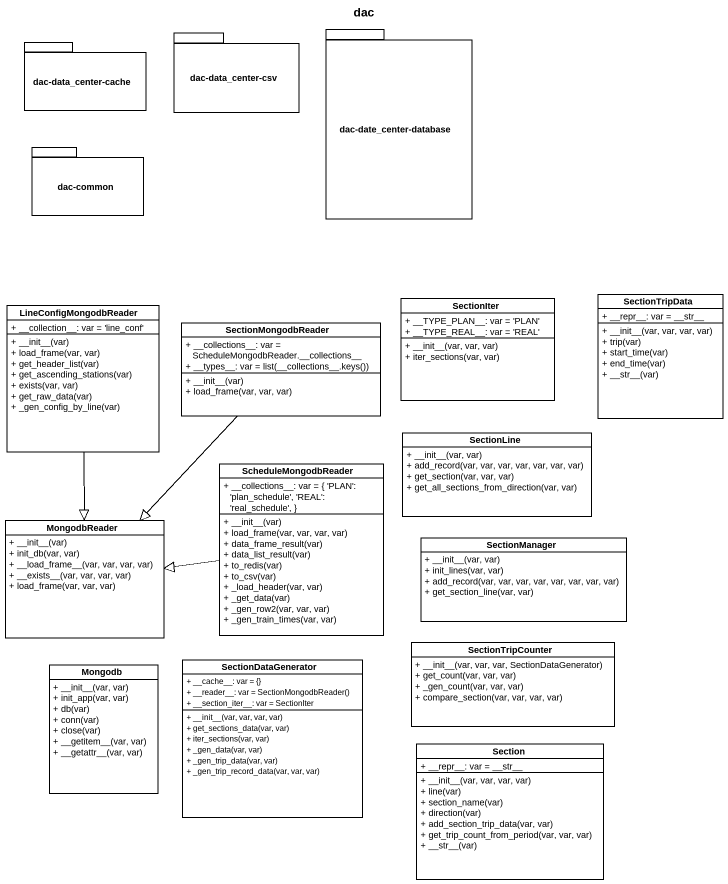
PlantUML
@startuml
title dac
hide circle
hide empty members
skinparam classAttributeIconSize 0
package "dac-date_center-database" as dac_date_center_database {
}
package "dac-data_center-cache" as dac_data_center_cache {
}
package "dac-data_center-csv" as dac_data_center_csv {
}
package "dac-common" as dac_common {
}
class SectionIter {
  + ~__TYPE_PLAN~__: var = 'PLAN'
  + ~__TYPE_REAL~__: var = 'REAL'
  + ~__init~__(var, var, var)
  + iter_sections(var, var)
}
class SectionTripData {
  + ~__repr~__: var = ~__str~__
  + ~__init~__(var, var, var, var)
  + trip(var)
  + start_time(var)
  + end_time(var)
  + ~__str~__(var)
}
class LineConfigMongodbReader {
  + ~__collection~__: var = 'line_conf'
  + ~__init~__(var)
  + load_frame(var, var)
  + get_header_list(var)
  + get_ascending_stations(var)
  + exists(var, var)
  + get_raw_data(var)
  + _gen_config_by_line(var)
}
class SectionMongodbReader {
  + ~__collections~__: var = ScheduleMongodbReader.~__collections~__
  {field} + ~__types~__: var = list(~__collections~__.keys())
  + ~__init~__(var)
  + load_frame(var, var, var)
}
class SectionLine {
  + ~__init~__(var, var)
  + add_record(var, var, var, var, var, var, var)
  + get_section(var, var, var)
  + get_all_sections_from_direction(var, var)
}
class ScheduleMongodbReader {
  + ~__collections~__: var = { 'PLAN': 'plan_schedule', 'REAL': 'real_schedule', }
  + ~__init~__(var)
  + load_frame(var, var, var, var)
  + data_frame_result(var)
  + data_list_result(var)
  + to_redis(var)
  + to_csv(var)
  + _load_header(var, var)
  + _get_data(var)
  + _gen_row2(var, var, var)
  + _gen_train_times(var, var)
}
class MongodbReader {
  + ~__init~__(var)
  + init_db(var, var)
  + ~__load_frame~__(var, var, var, var)
  + ~__exists~__(var, var, var, var)
  + load_frame(var, var, var)
}
class SectionManager {
  + ~__init~__(var, var)
  + init_lines(var, var)
  + add_record(var, var, var, var, var, var, var, var)
  + get_section_line(var, var)
}
class SectionTripCounter {
  + ~__init~__(var, var, var, SectionDataGenerator)
  + get_count(var, var, var)
  + _gen_count(var, var, var)
  + compare_section(var, var, var, var)
}
class Mongodb {
  + ~__init~__(var, var)
  + init_app(var, var)
  + db(var)
  + conn(var)
  + close(var)
  + ~__getitem~__(var, var)
  + ~__getattr~__(var, var)
}
class SectionDataGenerator {
  + ~__cache~__: var = {}
  {field} + ~__reader~__: var = SectionMongodbReader()
  + ~__section_iter~__: var = SectionIter
  + ~__init~__(var, var, var, var)
  + get_sections_data(var, var)
  + iter_sections(var, var)
  + _gen_data(var, var)
  + _gen_trip_data(var, var)
  + _gen_trip_record_data(var, var, var)
}
class Section {
  + ~__repr~__: var = ~__str~__
  + ~__init~__(var, var, var, var)
  + line(var)
  + section_name(var)
  + direction(var)
  + add_section_trip_data(var, var)
  + get_trip_count_from_period(var, var, var)
  + ~__str~__(var)
}
LineConfigMongodbReader --|> MongodbReader
SectionMongodbReader --|> MongodbReader
ScheduleMongodbReader -left-|> MongodbReader
@enduml
